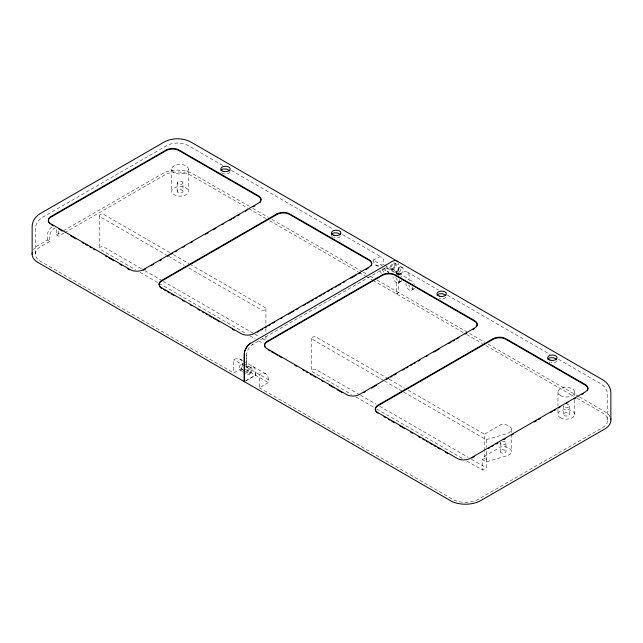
<?xml version="1.0" encoding="UTF-8"?>
<svg xmlns="http://www.w3.org/2000/svg" width="643" height="643" viewBox="0 0 643 643"><rect width="100%" height="100%" fill="white"/><g stroke="black" fill="none" stroke-linecap="round" stroke-linejoin="round"><path stroke-width="0.48" stroke-dasharray="3.21 2.41" d="M246.558 367.089L246.558 355.266A9.05 5.224 -60 0 1 252.12 344.72L385.888 267.456L398.7 274.85L398.965 276.12M466.794 460.991L482.395 470.001L486.237 467.782L486.221 457.438L484.372 456.369L484.372 451.547M484.372 450.582L484.372 434.194L500.905 424.645A8.375 4.831 0 0 1 510.807 427.466A8.375 4.831 0 0 1 507.255 433.503L486.237 439.699L403.724 392.061M340.372 236.431L340.243 236.616A4.71 2.717 0 0 1 333.813 237.613M445.88 297.339L445.744 297.532A4.71 2.717 0 0 1 439.314 298.521M230.009 172.091L229.535 172.702A4.71 2.717 0 0 1 222.132 173.264M556.918 360.827L556.452 361.446A4.71 2.717 0 0 1 551.155 362.708M252.177 344.752L253.012 344.206M55.386 227.911A6.334 3.657 -60 0 0 49.744 236.158L49.744 241.334L47.437 240L38.484 245.176A21.444 12.386 0 0 0 35.912 246.968A21.822 12.595 0 0 0 33.428 249.781M56.399 229.655L56.399 234.832L62.467 231.327M63.335 230.821L163.073 173.248A21.854 12.619 0 0 1 190.915 172.742L249.315 206.323M49.744 241.334L40.822 246.486A18.422 10.634 0 0 0 37.423 249.187A18.551 10.714 0 0 0 39.295 260.616L233.763 372.996L242.716 367.828L242.644 363.56A12.667 7.314 -60 0 0 241.519 360.393L240.868 359.638A12.667 7.314 -60 0 0 233.763 359.694L233.763 372.996M56.399 234.832L58.706 236.158L63.898 233.16M64.766 232.662L165.227 174.655A18.591 10.73 0 0 1 188.913 174.229L247.933 208.187M373.093 260.069L379.659 256.838A9.05 5.232 -60 0 1 383.614 261.388L383.606 264.418A15.062 8.697 -60 0 1 373.093 260.069L381.629 264.996M396.409 274.842L398.708 273.508L398.708 265.085A9.05 5.224 -60 0 0 398.491 263.3M398.7 274.85L402.807 272.471A9.05 5.224 -60 0 1 409.205 276.168L409.213 279.199L407.951 279.842M398.756 282.759L401.063 281.425M245.12 381.219L255.52 375.215L255.44 370.955M396.401 293.907L398.708 292.573L398.708 281.192L396.409 282.526L396.409 293.907L398.708 292.573M246.044 380.752L255.568 375.247L255.568 372.289A12.667 7.314 -60 0 0 252.948 366.494L252.016 366.076M411.673 290.218L413.979 288.884M268.372 379.683A12.667 7.314 -60 0 0 259.41 374.507L259.41 387.809L268.372 382.641L268.372 379.683L233.763 359.694M484.372 456.369L500.905 446.821A8.375 4.831 0 0 1 510.807 449.634A8.375 4.831 0 0 1 507.255 455.67L486.237 461.875L482.379 459.657L482.395 470.001M482.379 459.657L486.221 457.438M394.714 263.132L402.389 267.568M222.703 165.428L188.809 145.865C182.178 142.216 173.755 142.103 166.987 145.455L42.727 217.197C38.427 219.609 35.261 224.23 35.413 229.262L35.413 254.387M231.392 170.451L333.066 229.149M342.631 234.671L381.733 257.248M393.902 264.345L400.3 268.043M407.332 272.029L438.622 290.089M447.311 295.105L549.853 354.309M558.542 359.324L600.257 383.413C604.348 385.728 607.466 390.012 607.587 394.818L607.587 419.943M391.732 268.509L398.13 272.206M384.466 264.908L409.213 279.199M390.928 269.73L398.612 274.159M375.777 264.964L379.193 266.933M382.609 268.903L388.573 272.351A15.062 8.697 -60 0 1 385.888 267.456M252.787 208.324L268.42 217.358M271.893 219.359L362.226 271.515M363.094 272.013L366.574 274.022M370.046 276.024L373.519 278.033M376.999 280.043L484.701 342.221M488.174 344.23L578.507 396.385M579.375 396.884L606.277 412.549A21.854 12.619 0 0 1 609.99 416.76M248.801 208.686L266.162 218.708M269.634 220.718L358.199 271.852M359.067 272.351L365.144 275.855M366.012 276.361L372.096 279.866M372.964 280.372L463.265 332.503M466.738 334.513L482.371 343.539M485.843 345.54L573.54 396.168M577.012 398.178L603.697 413.698A18.591 10.73 0 0 1 602.949 427.378L478.545 499.201A18.422 10.634 0 0 1 473.867 501.162A18.551 10.714 0 0 1 454.071 500.077L259.41 387.809M169.913 252.643L104.134 214.666A2.717 1.567 0 0 0 100.292 214.666A2.717 1.567 0 0 0 100.292 216.876L167.799 255.858M173.377 254.636L188.954 263.63M189.822 264.136L265.117 307.603A2.717 1.567 0 0 1 265.117 309.822A2.717 1.567 0 0 1 261.275 309.822L187.708 267.351M388.276 378.711L316.356 337.189A2.717 1.567 0 0 0 312.514 337.189A2.717 1.567 0 0 0 312.514 339.408L383.742 380.527M389.144 379.209L404.736 388.219M408.201 390.221L484.372 434.194M168.667 256.356L184.244 265.35M384.61 381.026L402.848 391.563M141.347 268.661L104.134 247.177A2.717 1.567 0 0 0 100.292 247.177A2.717 1.567 0 0 0 100.292 249.396L135.777 269.883M144.812 270.663L162.124 280.661M162.984 281.16L253.864 333.629M254.732 334.127L259.057 336.627M262.521 338.62L265.117 340.123M359.694 394.722L316.356 369.709A2.717 1.567 0 0 0 312.514 369.709A2.717 1.567 0 0 0 312.514 371.919L351.52 394.44M360.562 395.228L376.163 404.23M379.627 406.231L468.032 457.277M471.504 459.279L486.237 467.782M140.11 272.383L158.282 282.872M159.151 283.378L245.698 333.347M250.023 335.847L255.223 338.845M258.679 340.838L261.275 342.341A2.717 1.567 0 0 0 263.903 342.743M355.852 396.94L375.785 408.45M376.653 408.956L463.33 458.989M240.096 359.067L242.652 360.546M243.512 361.036L265.744 373.88M243.601 363.319L251.276 367.756M245.055 365.835L250.657 369.066M245.28 369.299L268.372 382.641M242.065 369.524L244.461 370.915M245.264 371.373L248.463 373.221M240.056 370.03L242.612 371.509M243.464 372.008L247.732 374.467M574.721 392.198L574.721 396.048M574.721 399.906L574.721 414.365M569.24 405.902L569.24 414.365A2.893 1.672 0 0 1 564.9 415.812A2.893 1.672 0 0 1 564.9 412.919A2.893 1.672 0 0 1 569.24 414.365M563.453 414.365L563.453 405.902A2.893 1.672 0 0 0 566.089 407.566A2.893 1.672 0 0 0 569.2 406.191A2.893 1.672 0 0 0 567.094 404.286M557.971 392.198L557.971 405.693M557.971 409.543L557.971 414.365M511.442 429.315L511.442 433.173M511.442 434.138L511.442 451.49M502.32 441.411A2.893 1.672 0 0 1 505.969 443.027L505.969 451.49A2.893 1.672 0 0 1 501.62 452.937A2.893 1.672 0 0 1 501.62 450.036A2.893 1.672 0 0 1 505.969 451.49M500.174 443.027L500.174 451.49M486.237 439.699L486.237 447.415M486.237 451.273L486.237 461.875M396.409 274.087L396.401 271.812A15.062 8.697 -60 0 1 393.91 272.905M311.718 338.298L311.718 370.81M265.913 308.712L265.913 327.44M265.913 328.42L265.913 332.367M265.913 336.305L265.913 341.232M246.615 355.298L246.615 367.121A12.667 7.314 -60 0 1 252.064 366.108M188.439 169.181A8.375 4.831 0 0 1 175.885 173.369A8.375 4.831 0 0 1 175.885 164.994A8.375 4.831 0 0 1 188.439 169.181L188.439 191.349A8.375 4.831 0 0 1 175.885 195.536A8.375 4.831 0 0 1 175.885 187.161A8.375 4.831 0 0 1 188.439 191.349M182.966 182.885A2.893 1.672 0 0 1 178.617 184.332A2.893 1.672 0 0 1 178.617 181.439A2.893 1.672 0 0 1 182.966 182.885L182.966 191.349A2.893 1.672 0 0 1 178.617 192.796A2.893 1.672 0 0 1 178.617 189.902A2.893 1.672 0 0 1 182.966 191.349M177.171 182.885L177.171 191.349M171.697 169.181L171.697 191.349M99.496 215.775L99.496 248.286M58.706 230.99L58.706 236.158M47.437 240L47.437 234.832A6.334 3.657 -60 0 1 53.08 226.577M221.385 172.702A4.71 2.717 0 0 1 220.919 172.051M381.476 273.396A4.71 2.717 60 0 1 379.925 270.164M384 267.809A4.71 2.717 60 0 1 386.355 271.885M399.616 279.544A4.71 2.717 60 0 1 396.844 282.743A4.71 2.717 60 0 1 393.082 276.763M401.923 280.203A4.71 2.717 60 0 1 399.142 281.417A4.71 2.717 60 0 1 395.831 277.607M396.353 273.275A4.71 2.717 60 0 1 401.594 277.093M383.783 272.061A4.71 2.717 60 0 1 382.561 269.956M386.306 266.483A4.71 2.717 60 0 1 388.661 272.544M332.841 237.179A4.71 2.717 0 0 1 331.458 235.258M242.692 369.114A3.802 2.194 -60 0 1 239.14 368.021A3.802 2.194 -60 0 1 243.014 363.207M412.533 287.003A4.71 2.717 60 0 1 409.318 289.985A4.71 2.717 60 0 1 406.103 283.29M550.022 362.435A4.71 2.717 0 0 1 549.042 362.009M505.969 443.027A2.893 1.672 0 0 1 502.32 444.635A2.893 1.672 0 0 1 500.559 442.191M414.51 288.394A4.71 2.717 60 0 1 408.747 285.066M409.269 280.734A4.71 2.717 60 0 1 414.51 284.552M242.837 369.524A2.355 1.358 -60 0 1 241.503 368.535A2.355 1.358 -60 0 1 242.628 365.939M249.677 374.105A3.802 2.194 -60 0 0 251.743 368.101A3.802 2.194 -60 0 0 247.097 371.132A3.802 2.194 -60 0 0 249.677 374.105M392.945 268.268A2.355 1.358 -60 0 0 394.191 264.554A2.355 1.358 -60 0 0 391.314 266.459A2.355 1.358 -60 0 0 392.945 268.268M399.343 271.965A2.355 1.358 -60 0 0 400.589 268.244A2.355 1.358 -60 0 0 397.712 270.156A2.355 1.358 -60 0 0 399.343 271.965M560.423 417.781A8.375 4.831 0 0 0 574.432 415.619A8.375 4.831 0 0 0 564.176 409.695A8.375 4.831 0 0 0 560.423 417.781M560.423 395.614A8.375 4.831 0 0 0 574.432 393.444A8.375 4.831 0 0 0 564.176 387.528A8.375 4.831 0 0 0 560.423 395.614M392.833 269.53A3.802 2.194 -60 0 0 395.14 263.526A3.802 2.194 -60 0 0 390.486 266.234A3.802 2.194 -60 0 0 392.833 269.53M400.509 273.958A3.802 2.194 -60 0 0 402.823 267.962A3.802 2.194 -60 0 0 398.17 270.671A3.802 2.194 -60 0 0 400.509 273.958M249.669 372.996A2.355 1.358 -60 0 0 250.947 369.275A2.355 1.358 -60 0 0 248.069 371.156A2.355 1.358 -60 0 0 249.669 372.996"/><path stroke-width="0.96" d="M250.649 343.145L249.814 343.692A9.05 5.224 -60 0 0 244.252 354.229L244.252 381.717M143.156 270.293L145.76 268.79M150.952 265.792L153.556 264.297M159.617 260.793L161.353 259.796M167.413 256.292L169.141 255.295M170.877 254.29L172.605 253.294M175.209 251.791L176.938 250.794M183.006 247.29L184.734 246.293M190.794 242.789L192.53 241.792M205.519 234.293L208.123 232.79M213.315 229.792L215.919 228.289M221.98 224.785L223.708 223.788M229.776 220.284L231.504 219.287M233.24 218.29L234.968 217.286M237.572 215.791L239.3 214.786M245.361 211.29L247.097 210.285M253.157 206.789L254.893 205.784M257.329 332.206L259.057 331.209M260.793 330.205L262.529 329.208M265.125 327.705L266.853 326.708M268.589 325.704L270.317 324.707M272.921 323.204L274.649 322.207M280.718 318.703L282.446 317.706M288.506 314.202L293.706 311.204M296.302 309.709L298.039 308.704M303.231 305.706L305.835 304.203M307.563 303.207L309.299 302.202M311.027 301.205L313.631 299.702M315.359 298.706L317.095 297.701M319.692 296.206L321.42 295.201M323.156 294.205L324.884 293.2M327.488 291.705L329.216 290.7M330.952 289.704L332.68 288.699M335.284 287.204L337.012 286.199M338.748 285.203L340.477 284.198M343.073 282.703L344.809 281.698M350.869 278.202L356.069 275.204M358.665 273.701L360.401 272.704M365.594 269.698L368.198 268.203M363.697 392.616L365.433 391.619M371.493 388.123L376.694 385.117M386.218 379.619L388.814 378.116M390.55 377.119L392.278 376.115M394.014 375.118L396.61 373.615M402.671 370.119L404.407 369.114M406.135 368.118L407.871 367.113M410.467 365.618L412.203 364.613M413.931 363.616L415.667 362.62M418.263 361.117L420 360.112M426.06 356.616L427.796 355.611M433.856 352.115L439.048 349.117M448.581 343.611L451.177 342.116M452.913 341.111L454.641 340.115M456.377 339.11L458.973 337.615M465.034 334.111L466.77 333.114M472.83 329.61L474.566 328.613M471.801 458.033L474.397 456.53M488.262 448.533L489.99 447.536M491.726 446.531L493.454 445.535M496.058 444.032L497.786 443.035M503.847 439.531L505.583 438.534M511.643 435.03L513.379 434.033M534.164 422.033L536.76 420.53M538.496 419.525L540.224 418.529M550.625 412.525L552.353 411.528M554.089 410.531L555.817 409.527M558.413 408.032L560.149 407.027M566.21 403.531L567.946 402.526M574.006 399.03L575.742 398.025M581.802 394.529L583.539 393.524M51.006 224.479L53.594 225.974M58.762 228.956L61.35 230.451M70.843 235.933L76.019 238.923M82.055 242.403L83.783 243.4M85.503 244.396L87.231 245.393M89.819 246.888L91.547 247.885M93.267 248.881L94.995 249.878M105.348 255.85L107.068 256.846M108.796 257.843L113.972 260.833M120.008 264.321L121.736 265.31M127.772 268.798L129.5 269.795M163.435 289.39L166.023 290.885M167.743 291.874L169.471 292.87M171.191 293.867L173.779 295.362M182.411 300.345L184.131 301.342M190.167 304.822L191.895 305.819M197.931 309.307L199.66 310.304M202.248 311.799L203.976 312.795M205.696 313.792L207.424 314.789M209.152 315.785L211.74 317.272M213.46 318.269L215.188 319.266M216.908 320.262L219.496 321.757M232.436 329.224L234.165 330.221M268.075 349.8L269.795 350.797M271.523 351.793L274.111 353.288M275.839 354.285L277.559 355.282M279.287 356.278L281.875 357.773M294.815 365.24L296.536 366.237M302.572 369.725L304.3 370.714M306.028 371.71L307.748 372.707M310.336 374.202L312.064 375.199M313.792 376.195L315.512 377.192M321.556 380.68L323.276 381.677M329.312 385.157L334.489 388.147M337.077 389.642L342.253 392.632M383.951 416.704L385.679 417.701M388.268 419.196L389.988 420.192M391.716 421.189L394.304 422.676M399.48 425.666L404.656 428.656M410.692 432.144L412.42 433.141M418.456 436.621L420.176 437.618M422.764 439.113L424.493 440.109M426.221 441.106L427.941 442.103M429.669 443.099L432.257 444.594M433.985 445.591L435.705 446.588M437.433 447.576L440.021 449.071M445.197 452.061L447.785 453.556M556.452 359.164L553.277 357.685L550.022 357.733A4.71 2.717 0 0 0 547.828 359.381M445.744 295.25L442.569 293.771L439.314 293.819A4.71 2.717 0 0 0 437.127 295.467M340.243 234.333L337.069 232.862L333.813 232.903A4.71 2.717 0 0 0 331.619 234.558M230.009 170.95L226.682 169.029L223.113 168.988A4.71 2.717 0 0 0 220.919 170.644M610.85 419.879L610.85 392.391C610.697 387.046 607.169 382.336 602.636 379.756L191.035 142.127C183.07 137.787 172.959 137.69 164.825 141.677L40.38 213.524C35.59 216.209 31.965 221.321 32.15 226.955L32.15 254.443M244.308 381.749L244.308 354.261A9.05 5.224 -60 0 1 249.87 343.724L392.31 261.388A9.05 5.224 -60 0 1 397.856 261.886M260.696 201.444A9.05 5.224 0 0 1 259.796 202.706M261.01 200.094A9.05 5.224 0 0 0 258.357 196.396L178.995 150.583A9.05 5.224 0 0 0 166.199 150.583L51.006 217.085A9.05 5.224 0 0 0 49.567 223.394M32.238 252.86A21.822 12.595 0 0 0 36.715 261.765L452.069 501.572A21.822 12.595 0 0 0 475.354 502.842A21.444 12.386 0 0 0 480.811 500.551L605.401 428.624A21.854 12.619 0 0 0 610.593 418.304M371.405 265.358A9.05 5.224 0 0 0 369.058 260.311L289.704 214.497A9.05 5.224 0 0 0 276.9 214.497L161.706 280.999A9.05 5.224 0 0 0 159.054 284.696M161.706 288.394A9.05 5.224 0 0 1 159.36 286.047M587.614 390.18A9.05 5.224 0 0 0 585.267 385.133L505.912 339.319A9.05 5.224 0 0 0 493.109 339.319L377.915 405.829A9.05 5.224 0 0 0 377.915 413.216M264.868 346.963A9.05 5.224 0 0 1 267.207 341.915L382.408 275.405A9.05 5.224 0 0 1 395.204 275.405L474.566 321.219A9.05 5.224 0 0 1 476.905 326.266M166.199 149.988L51.006 216.498A9.05 5.224 0 0 0 51.006 223.885L130.36 269.706A9.05 5.224 0 0 0 143.156 269.706L258.357 203.196A9.05 5.224 0 0 0 258.357 195.802L178.995 149.988A9.05 5.224 0 0 0 166.199 149.988M276.9 213.902L161.706 280.412A9.05 5.224 0 0 0 161.706 287.799L241.061 333.621A9.05 5.224 0 0 0 253.864 333.621L369.058 267.11A9.05 5.224 0 0 0 369.058 259.716L289.704 213.902A9.05 5.224 0 0 0 276.9 213.902M382.408 274.81L267.207 341.32A9.05 5.224 0 0 0 267.207 348.715L346.569 394.529A9.05 5.224 0 0 0 359.365 394.529L474.566 328.018A9.05 5.224 0 0 0 474.566 320.632L395.204 274.81A9.05 5.224 0 0 0 382.408 274.81M493.109 338.724L377.915 405.235A9.05 5.224 0 0 0 377.915 412.629L457.269 458.443A9.05 5.224 0 0 0 470.073 458.443L585.267 391.933A9.05 5.224 0 0 0 585.267 384.546L505.912 338.724A9.05 5.224 0 0 0 493.109 338.724M223.113 171.335A4.71 2.717 0 0 0 230.17 168.98A4.71 2.717 0 0 0 223.113 166.625A4.71 2.717 0 0 0 223.113 171.335M333.813 235.25A4.71 2.717 0 0 0 340.87 232.895A4.71 2.717 0 0 0 333.813 230.54A4.71 2.717 0 0 0 333.813 235.25M550.022 360.072A4.71 2.717 0 0 0 557.079 357.717A4.71 2.717 0 0 0 550.022 355.37A4.71 2.717 0 0 0 550.022 360.072M439.314 296.158A4.71 2.717 0 0 0 446.379 293.803A4.71 2.717 0 0 0 439.314 291.456A4.71 2.717 0 0 0 439.314 296.158"/></g></svg>
